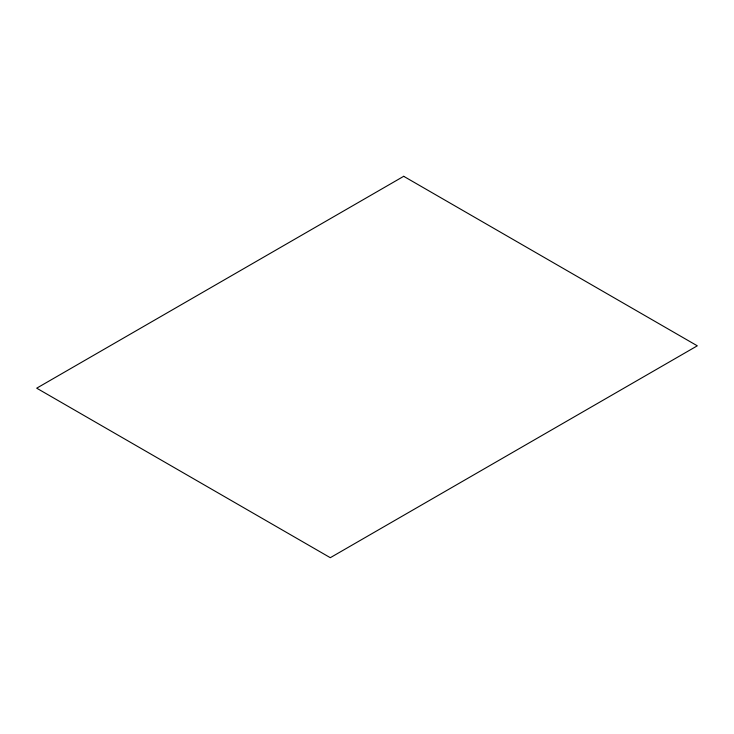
<?xml version="1.0" encoding="UTF-8"?>
<svg xmlns="http://www.w3.org/2000/svg" width="734" height="734" viewBox="0 0 734 734"><rect width="100%" height="100%" fill="white"/><g stroke="black" fill="none" stroke-linecap="round" stroke-linejoin="round"><path stroke-width="1.1" d="M403.7 176.307L36.7 388.185L330.3 557.693L697.3 345.815L403.7 176.307"/></g></svg>
